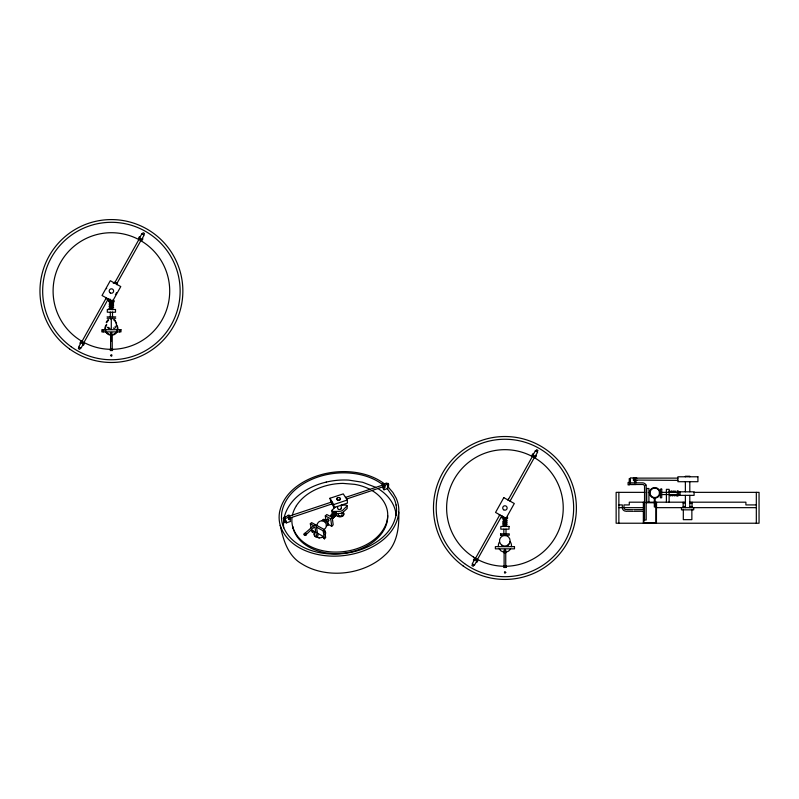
<?xml version="1.0" encoding="UTF-8"?>
<svg xmlns="http://www.w3.org/2000/svg" width="799" height="799" viewBox="0 0 799 799"><rect width="100%" height="100%" fill="white"/><g stroke="black" fill="none" stroke-linecap="round" stroke-linejoin="round"><path stroke-width="1.2" d="M643.355 523.225L643.355 511.25L643.904 511.25L643.904 522.676L655.889 522.676L655.889 502.741M382.441 485.093L382.451 483.984L383.91 483.954M500.593 533.842L500.593 535.21M383.091 486.791L383.071 488.519L384.039 489.757L387.515 488.579L387.625 484.264L386.636 483.045L383.13 484.214L384.109 485.442L387.625 484.264M384.888 485.183L385.148 487.21L383.969 487.6L383.999 485.932L382.451 483.984M384.039 489.757L384.069 487.57M105.877 297.727L105.858 298.187A1.638 1.638 0 0 0 106.207 299.245M116.934 284.784L116.954 283.865A1.638 1.638 0 0 0 116.284 282.506M387.705 515.665L387.665 517.223A26.087 26.087 0 0 1 386.257 524.873C381.093 539.165 366.761 547.864 352.669 551.54A66.906 66.906 0 0 1 337.018 553.607C319.091 554.106 296.809 545.747 292.574 526.321C297.777 544.858 319.31 552.459 336.818 552.059A67.506 67.506 0 0 0 352.549 549.992C366.691 546.316 381.083 537.647 386.307 523.325A25.987 25.987 0 0 0 387.725 515.665A24.29 24.29 0 0 0 386.826 508.464C384.669 500.713 378.796 494.511 371.974 490.516M499.395 514.576L499.385 515.095A1.788 1.788 0 0 0 499.415 515.525M510.461 501.363L510.471 500.843A1.788 1.788 0 0 0 510.441 500.414M504.109 550.201L504.928 549.382L505.747 550.201M398.771 512.169C399.24 527.44 397.253 544.499 384.918 555.115C375.979 563.595 364.444 568.958 352.469 571.545A77.513 77.513 0 0 1 337.707 573.213C325.173 573.372 312.389 570.556 301.732 563.804C287.93 555.954 283.206 539.854 280.219 525.352C287.49 547.844 313.787 556.573 335.4 556.134A85.643 85.643 0 0 0 351.021 554.446C372.414 550.201 396.484 535.909 398.771 512.169A29.523 29.523 0 0 0 398.282 504.828A30.342 30.342 0 0 0 396.084 497.997L392.878 492.474L388.434 487.3M305.558 535.51L306.417 534.631M284.044 517.982C288.509 498.396 307.855 486.411 326.282 482.077M322.157 520.648L323.755 519.23L326.122 520.109A7.491 7.491 0 0 1 327.57 521.537L328.589 524.474A1.079 1.079 0 0 1 328.289 524.933L326.342 525.822M635.375 478.671L635.714 478.152M106.197 322.387L107.945 319.73M106.716 322.536L108.694 319.86M314.406 532.943L315.016 531.844M81.528 342.232L106.307 297.877M114.557 283.096L139.336 238.731M79.171 347.175L78.372 348.604L79.7 349.353L80.499 347.915M142.312 234.137L143.111 232.709L144.439 233.448L143.64 234.886M83.476 343.32L108.255 298.966M116.514 284.184L141.283 239.82M112.519 301.353L120.779 286.571L110.292 280.709L102.032 295.49L112.519 301.353L112.499 309.712M475.035 559.17L499.814 514.816M508.074 500.024L532.853 455.67M472.688 564.114L471.889 565.552L473.228 566.291L474.027 564.863M535.829 451.085L536.628 449.647L537.957 450.396L537.158 451.825M477.003 560.269L501.782 515.914M510.042 501.123L534.811 456.768M510.441 549.183L510.491 549.153A6.572 6.572 0 0 1 499.175 548.833M499.435 542.112L499.425 542.072A6.572 6.572 0 0 0 498.436 546.656M296.399 505.667C303.87 494.221 316.873 487.57 329.957 484.783A67.605 67.605 0 0 1 342.921 483.385L354.756 484.354A53.293 53.293 0 0 1 369.807 489.258M336.509 514.476L335.73 512.179M502.391 517.103L502.191 518.271L507.635 518.271L507.505 517.153M327.58 525.602L327.84 524.324L326.801 522.246A7.541 7.541 0 0 0 325.353 520.818L322.426 520.189M336.159 515.595L335.78 515.954L335.75 514.346A4.145 4.145 0 0 0 334.172 512.728L332.813 512.489L332.454 513.348M317.553 533.253L323.215 536.399L323.535 538.306L324.444 538.816L325.682 537.597L324.434 529.597L311.6 522.626L310.312 523.784L311.121 527.959M328.549 524.573L331.725 526.271L333.193 524.853L332.224 517.352L326.801 514.536L325.293 515.924L325.892 519.939M324.444 538.816L323.156 530.816L324.434 529.597M327.68 521.677L328.978 520.449M331.725 526.271L330.716 518.761L332.913 516.763M333.413 516.424C334.761 514.706 332.074 514.376 331.146 514.406M334.401 515.495L334.871 514.926M326.392 520.319L327.7 519.1M330.756 515.465L331.825 515.245A3.106 3.106 0 0 1 332.873 516.683A1.049 1.049 0 0 1 332.903 517.722M333.243 513.927L333.972 513.547M311.45 529.677L311.87 531.794L312.749 532.294L313.897 531.225M306.347 534.371L314.197 527.15M304.799 533.253L303.85 534.291A1.868 1.868 0 0 0 304.809 535.46M305.048 533.193L313.188 526.072A3.456 3.456 0 0 1 313.947 525.532M335.28 507.205L331.935 510.201L332.114 512.728M336.009 512.628L336.109 513.487L339.445 513.477A5.833 5.833 0 0 0 342.831 512.439L347.156 508.484L347.116 505.907L342.611 510.341A5.893 5.893 0 0 1 339.225 511.35L333.103 511.44M342.811 515.904L341.323 516.663A5.094 5.094 0 0 1 339.465 516.853L337.907 516.424M341.543 515.555L341.133 515.804A2.467 2.467 0 0 1 339.525 515.964L339.375 515.924M340.873 509.053L340.454 509.303A2.577 2.577 0 0 1 338.996 509.502L338.666 509.432M113.258 283.255L114.387 282.476A1.638 1.638 0 0 1 115.456 282.197M109.183 299.066L108.424 299.585A1.638 1.638 0 0 1 107.475 299.875M507.495 499.705L507.874 499.435A1.718 1.718 0 0 1 508.563 499.145M502.361 516.234L501.972 516.504A1.718 1.718 0 0 1 501.293 516.793M333.153 512.149L333.892 511.959M339.785 499.705L339.315 499.934A2.747 2.747 0 0 1 337.977 500.064L337.488 499.934A1.248 1.248 0 0 1 336.599 499.025A1.218 1.218 0 0 1 337.328 497.957M337.308 497.907L337.767 497.677A2.717 2.717 0 0 1 339.265 497.587L339.575 497.677M285.942 522.186L286.252 522.896L290.496 521.457L289.947 519.25M331.945 503.949L334.102 507.605L347.465 503.06L347.215 500.034L343.25 493.892L329.977 498.256L330.936 502.251M284.134 520.978L285.563 520.499M387.575 486.192L388.514 485.872M284.174 521.148L285.603 520.668M289.078 519.54L288.449 517.412L289.078 519.54L290.496 519.06L290.077 517.372L289.028 515.015L287.6 515.485M329.977 498.256L333.742 504.569L347.215 500.034M387.565 486.351L388.514 486.032M284.224 521.318L285.652 520.828M387.565 486.521L388.504 486.201M284.314 521.647L285.692 520.998M387.555 486.851L388.504 486.361M284.354 521.817L285.782 521.338M387.555 487.01L388.494 486.691M284.394 521.987L285.832 521.497M387.545 487.18L388.494 486.861M284.444 522.146L285.872 521.667M387.545 487.34L388.484 487.02M284.484 522.316L285.912 521.837M387.545 487.51L388.484 487.19M284.534 522.486L285.962 521.997M387.535 487.67L388.474 487.35M286.002 522.166L284.574 522.646L283.935 520.768M387.535 487.839L388.474 487.52M283.675 519.3L285.123 518.811M387.615 484.524L388.564 484.204M283.725 519.47L285.163 518.98M288.649 517.852L290.077 517.372M383.999 485.932L385.178 485.542M387.615 484.693L388.564 484.374M283.765 519.64L285.203 519.15M387.605 484.853L388.554 484.544M283.855 519.969L285.253 519.32M387.595 485.193L388.554 484.703M285.343 519.66L283.905 520.139L283.255 518.251L284.694 517.772L284.454 517.033L288.739 515.605L289.408 517.103L285.093 518.541L286.252 522.896M290.217 517.942L332.334 503.809M346.576 499.035L383.5 486.651M387.595 485.353L388.544 485.043M283.945 520.309L285.383 519.829M387.595 485.522L388.534 485.203M283.995 520.479L285.433 519.999M387.585 485.692L388.534 485.373M284.044 520.648L285.473 520.159M387.585 485.852L388.524 485.542M284.084 520.808L285.523 520.329M387.575 486.022L388.524 485.702M289.498 516.064L331.725 501.992M345.518 497.397L383.091 484.973A1.708 1.708 0 0 1 383.55 486.291M387.106 483.625L387.994 483.325L388.574 484.044L387.625 484.354M283.635 519.13L285.073 518.651L284.454 517.033M506.816 525.063L506.017 525.203M503.12 519.44L503.66 519.34M503.12 521.278L503.66 521.178M503.12 523.115L503.66 523.015M503.12 524.953L503.66 524.853M506.726 519.57L506.017 519.69M506.726 521.407L506.017 521.527M506.726 523.245L506.017 523.365M655.669 497.527L654.671 497.607A3.046 3.046 0 0 1 654.351 497.587L654.241 497.577M110.572 302.701C107.186 303.44 115.725 303.53 112.19 304.269M110.572 308.204L109.573 308.554L111.61 309.133L108.894 308.554L110.562 308.164M112.19 302.431L113.248 302.092L111.57 301.463L113.927 302.092L112.17 302.471M112.19 306.107C115.545 305.318 105.628 304.928 110.352 304.579C107.735 305.478 117.353 305.518 112.17 306.147M112.19 307.945C115.775 307.206 105.518 306.756 110.162 306.456C108.105 307.295 117.213 307.365 112.17 307.985M332.084 513.487L334.352 515.375M110.562 302.661C105.098 303.35 117.872 303.63 112.17 304.309M655.15 498.127L655.21 507.015L654.331 507.015L654.331 498.117L655.21 498.117L654.381 498.127M643.904 502.741L643.904 509.612L633.947 509.682M643.355 511.25L633.947 511.32M341.353 505.138L345.847 505.108A1.388 1.388 0 0 1 347.036 505.577L347.116 505.887M109.383 299.965L110.681 299.965M108.684 300.644L114.127 300.644L114.137 301.323L108.684 301.323M107.076 316.893L115.735 316.893M107.076 318.262L115.735 318.262M110.811 318.571L111.83 318.571M110.811 319.121L111.83 319.121M110.192 349.173L112.619 349.173M110.192 350.541L112.619 350.541M635.844 478.122L677.892 478.122M630.441 478.561L629.272 478.561L630.441 478.841M630.441 479.11L629.272 479.11L630.441 479.38M630.441 479.66L629.272 479.66L630.441 479.929M630.441 480.199L629.272 480.199L630.441 480.479M677.892 480.369L635.465 480.059A1.958 1.958 0 0 1 635.405 478.681M630.441 480.748L629.272 480.748L630.441 481.018M630.441 481.298L629.272 481.298L630.441 481.567M630.441 481.837L629.272 481.837L630.441 482.117M630.441 482.386L628.084 482.456L628.084 484.893L629.452 484.893L629.452 482.456M629.452 482.656L630.441 482.656M629.452 482.856L642.636 482.856A3.556 3.556 0 0 1 646.181 486.411L646.181 520.009L644.543 520.009L644.543 486.411A1.908 1.908 0 0 0 642.636 484.494L629.452 484.494M678.85 491.814L694.091 491.814L694.091 495.36L678.85 495.36M678.661 492.084L680.029 492.084L680.029 494.821L678.661 494.821M659.505 492.274L660.054 492.274L659.425 491.834M644.244 492.354L616.139 492.354L616.139 523.225L759.05 523.225L759.05 492.354L694.091 492.354M646.181 492.354L646.731 492.354M648.918 492.354L649.497 492.354M661.722 492.354L677.292 492.354M659.505 493.412A4.754 4.754 0 0 0 652.903 488.479A4.754 4.754 0 0 0 651.924 496.658A4.754 4.754 0 0 0 659.505 493.412L660.054 493.422A5.303 5.303 0 0 0 652.633 487.999A5.303 5.303 0 0 0 651.654 497.138A5.303 5.303 0 0 0 660.054 493.412M661.722 494.541L677.292 494.541M644.543 502.191L629.282 502.191L629.282 504.918L623.969 504.918L623.969 507.655A1.908 1.908 0 0 0 625.877 509.562L626.126 509.572M646.181 502.191L654.331 502.191M655.21 502.191L685.372 502.191M689.807 502.191L745.896 502.191L745.896 504.918L756.323 504.918M643.355 502.741L644.543 502.741M646.181 502.741L654.331 502.741M655.21 502.741L656.438 502.741M683.155 503.01L685.372 503.01M689.807 503.01L692.034 503.01M618.865 504.918L622.331 504.918L622.331 507.655A3.556 3.556 0 0 0 625.877 511.21L626.126 511.21M683.155 506.566L685.372 506.566M689.807 506.566L692.034 506.566M618.865 507.655L622.331 507.655M623.969 507.655L643.335 507.655M756.323 507.655L656.468 507.655L656.468 502.191L656.438 523.225M632.958 509.682L626.865 509.602M632.958 511.33L626.865 511.24M502.921 516.903L503.56 516.903M500.713 533.842L509.243 533.842L509.263 535.21L500.713 535.21M504.329 535.51L505.348 535.51M504.139 552.928L505.717 552.928M506.017 566.111L503.73 566.111L503.71 567.48L506.017 567.48M316.184 537.138L319.38 537.857A7.82 7.82 0 0 0 321.528 537.517A7.321 7.321 0 0 0 323.275 536.718A7.281 7.281 0 0 1 321.518 537.507M318.801 537.867L319.38 537.877M505.108 518.271L506.736 518.531M505.108 525.612L503.18 525.313M505.108 526.301L503.18 526.002M505.108 518.951L506.596 519.19M507.165 520.489L507.055 520.449A9.218 9.218 0 0 0 506.186 520.269L503.54 519.879A10.407 10.407 0 0 1 503.18 519.809M507.165 522.326L507.055 522.276A9.218 9.218 0 0 0 506.186 522.097L503.54 521.717A10.407 10.407 0 0 1 503.18 521.647M507.165 524.164L507.055 524.114A9.218 9.218 0 0 0 506.186 523.934L503.54 523.545A10.407 10.407 0 0 1 503.18 523.475M503.38 520.539L506.746 521.058M502.811 522.246A4.774 4.774 0 0 0 503.38 522.366L506.556 522.856M502.811 524.084A4.774 4.774 0 0 0 503.38 524.204L506.556 524.693M503.819 525.432L503.829 524.284M304.179 533.982L304.639 534.171A1.868 1.868 0 0 1 305.588 535.42M334.162 511.989L335.88 513.168M109.982 328.419L107.925 327.21M375.71 487.33L362.646 482.276L348.744 480.109A78.262 78.262 0 0 0 326.282 482.087M325.293 515.924L330.716 518.761M310.312 523.784L313.727 525.662M316.454 527.15L323.156 530.816M315.895 532.334L312.379 530.386L312.749 532.294M533.492 454.152L532.823 453.782L532.024 455.21L535.64 457.228L536.439 455.8L535.769 455.43M139.965 237.213L139.306 236.844L138.507 238.272L142.122 240.289L142.921 238.861L142.252 238.492M474.077 560.508L473.417 560.139L474.216 558.711L477.832 560.728L477.033 562.156L476.364 561.787M80.559 343.57L79.9 343.2L80.699 341.772L84.304 343.79L83.505 345.218L82.846 344.848M113.478 319.62L115.276 321.238L116.035 323.415M108.854 328.559L107.545 327.6M377.857 488.549C387.435 494.122 395.315 503.919 396.084 515.265M382.441 484.424C370.836 475.844 356.044 472.589 341.802 472.868A82.267 82.267 0 0 0 324.953 475.015C306.047 479.45 285.722 491.784 281.827 512.229A28.584 28.584 0 0 0 282.476 524.304C289.368 546.027 314.726 554.486 335.55 554.067A82.367 82.367 0 0 0 350.601 552.439C371.205 548.374 394.436 534.561 396.504 511.65A28.335 28.335 0 0 0 396.064 504.968M384.369 483.794C373.073 475.335 358.771 471.8 344.828 471.59A85.353 85.353 0 0 0 324.434 473.827C304.779 478.411 283.685 491.175 279.51 512.379A29.793 29.793 0 0 0 280.209 525.352M331.166 515.705L332.424 517.352M331.785 502.012L331.835 502.062A2.846 2.846 0 0 1 332.324 503.6L332.394 503.65M332.194 514.796L333.363 516.304M315.745 536.888L314.786 535.949M114.637 319.73L116.574 323.365M387.275 488.658L393.627 497.597A29.233 29.233 0 0 1 396.064 504.968M315.066 536.269L314.426 535.25A3.086 3.086 0 0 1 314.267 534.701A3.645 3.645 0 0 1 315.066 531.884M383.28 486.731L383.969 487.6M645.612 484.484L645.932 485.103M112.13 300.024L112.25 300.644M283.575 519.43L284.264 521.477M673.807 491.535L673.927 492.184M292.943 527.829L292.794 527.14M675.505 495.09L675.405 494.541M673.667 495.09L673.577 494.541M671.829 495.09L671.739 494.541M669.991 495.09L669.902 494.541M314.896 526.901L316.604 536.189L317.433 536.538L318.022 535.879L316.364 526.621A1.648 1.648 0 0 0 315.605 525.442M675.764 492.184L675.704 491.814A4.744 4.744 0 0 0 675.634 491.515M672.089 492.184L672.029 491.814A4.744 4.744 0 0 0 671.959 491.515M670.251 492.184L670.191 491.814A4.744 4.744 0 0 0 670.121 491.515M333.742 504.569L334.102 507.605M336.649 499.005L338.017 500.404A2.567 2.567 0 0 0 339.875 500.014L340.424 498.616A1.248 1.248 0 0 0 339.565 497.727M337.478 506.456L337.697 508.444A1.278 1.278 0 0 0 338.676 509.372M338.257 513.487L338.416 514.946M341.093 505.228L341.373 508.054M341.872 512.968L342.032 514.546A1.189 1.189 0 0 1 341.523 515.525M756.323 492.354L756.323 523.225M693.712 507.655L693.712 509.842L681.477 509.842L681.477 507.655M692.034 502.191L692.034 507.655M691.864 509.842L691.864 519.67L683.315 519.67L683.315 509.842M689.807 476.783L689.807 476.244L685.372 476.244L685.372 476.783M689.807 481.707L689.807 491.814M689.807 495.36L689.807 507.655M685.372 481.707L685.372 491.814M685.372 495.36L685.372 507.655M683.155 502.191L683.155 507.655M669.133 502.191L669.133 489.338L666.396 489.338L666.396 502.191M660.054 492.404L660.054 493.263M659.505 492.404L659.505 493.263M648.918 502.191L648.918 488.499L646.731 488.499L646.731 502.191M643.355 502.191L643.355 509.612M636.853 478.122L630.441 477.882L630.441 482.856M636.853 480.369L633.407 480.608L633.407 477.882M636.004 480.608L636.004 482.856M636.004 484.494L630.441 484.494M634.835 477.882L634.835 480.608M634.726 480.608L634.726 482.856M618.865 492.354L618.865 523.225M506.147 566.111L506.147 567.48M506.017 519.08L506.017 520.229M506.017 520.918L506.017 522.067M506.017 522.756L506.017 523.904M506.017 524.593L506.017 526.431M506.017 529.168L506.017 533.842M505.747 550.681L505.747 566.111M504.109 550.681L504.109 566.111M503.829 518.271L503.829 519.929M503.829 520.608L503.829 521.767M503.829 522.446L503.829 523.595M503.829 529.168L503.829 533.842M119.6 329.707L119.6 331.895M112.499 312.109L112.499 316.893M112.23 349.173L112.23 335.989L110.622 335.989L110.592 349.173M111.411 333.263L111.411 340.963M111.291 318.571L111.291 329.148M110.312 301.323L110.312 308.514M110.312 312.109L110.312 316.893M108.674 300.644L108.674 301.323M103.211 329.707L103.211 331.895M342.961 512.259A2.267 2.267 0 0 1 342.851 515.954M314.546 535.61A3.236 3.236 0 0 1 314.416 532.943M324.644 530.766A3.376 3.376 0 0 1 325.253 534.691M337.907 516.404A2.187 2.187 0 0 1 336.689 513.427M334.951 515.305A1.059 1.059 0 0 0 334.791 514.866A3.076 3.076 0 0 0 333.862 513.447M331.465 515.035A1.938 1.938 0 0 1 331.825 515.255M330.466 515.944A2.537 2.537 0 0 1 331.445 516.863M334.172 512.958A3.635 3.635 0 0 1 335.37 514.576A1.498 1.498 0 0 1 335.26 516.314M334.322 515.575A1.488 1.488 0 0 1 334.282 517.243M333.343 516.514A1.488 1.488 0 0 1 333.293 518.171M332.404 517.432A1.728 1.728 0 0 1 332.504 518.731M339.375 515.874A1.268 1.268 0 0 1 338.367 514.956M336.529 514.776A1.298 1.298 0 0 1 336.479 515.105M334.411 512.089A1.438 1.438 0 0 1 335.74 512.169M305.468 533.462A1.848 1.848 0 0 1 306.446 534.621M317.493 523.575A4.694 4.694 0 0 1 325.253 522.406M325.373 522.566A4.614 4.614 0 0 1 325.962 527.28A4.734 4.734 0 0 1 324.094 529.407M340.474 498.616A1.218 1.218 0 0 1 339.755 499.655M292.564 526.321A24.459 24.459 0 0 1 292.064 517.323M314.017 525.532A1.838 1.838 0 0 1 315.565 525.402M341.413 508.054A1.189 1.189 0 0 1 340.853 509.033M333.962 516.524A2.467 2.467 0 0 1 333.523 516.374M332.973 517.442A2.467 2.467 0 0 1 332.554 517.303M292.414 515.075A29.563 29.563 0 0 1 296.419 505.687M335.19 516.284A1.169 1.169 0 0 1 334.831 516.494M334.212 517.213A1.169 1.169 0 0 1 333.842 517.422M333.233 518.142A1.169 1.169 0 0 1 332.863 518.351M332.394 514.726A1.908 1.908 0 0 1 332.204 514.356M331.415 515.635A1.898 1.898 0 0 1 331.215 515.265M333.103 511.39A1.348 1.348 0 0 1 331.915 510.951M324.614 530.836A3.256 3.256 0 0 1 325.553 532.603M283.725 527.869A29.243 29.243 0 0 1 283.715 519.949M327.7 518.99A1.069 1.069 0 0 1 328.749 519.979M342.501 512.668A2.447 2.447 0 0 1 343.85 514.127M317.023 525.572A4.614 4.614 0 0 1 317.373 523.764M508.863 544.209A1.218 1.218 0 0 1 507.685 545.248M510.062 541.572A6.572 6.572 0 0 1 511.42 546.656M116.324 324.414A6.542 6.542 0 0 1 115.875 333.503A6.542 6.542 0 0 1 106.776 333.343A6.542 6.542 0 0 1 106.647 324.244M116.494 292.704A5.353 5.353 0 0 1 115.376 294.621M106.557 288.759A5.353 5.353 0 0 1 106.696 288.479M115.126 326.362A1.218 1.218 0 0 1 113.308 327.989M116.274 325.233A5.992 5.992 0 0 1 115.346 333.243A5.992 5.992 0 0 1 107.286 333.083A5.992 5.992 0 0 1 106.676 325.043M110.042 299.965A1.368 1.368 0 0 1 110.272 299.206M505.747 572.414C504.279 575.22 503.809 569.677 505.747 572.414M110.592 333.183C112.01 336.109 112.719 330.606 110.592 333.183M110.592 355.395C112.01 358.322 112.719 352.818 110.592 355.395M678.661 495.5L677.292 496.179L677.292 490.716L678.631 491.215L678.661 495.5M669.302 491.185L669.962 491.345L669.332 491.105M670.221 495.55L670.88 495.72L670.221 495.55M671.14 491.185L671.769 491.425L671.16 491.105M672.049 495.55L672.688 495.799L672.079 495.48M672.968 491.185L673.607 491.425L672.998 491.105M673.887 495.55L674.526 495.799L673.917 495.48M674.805 491.185L675.445 491.425L674.835 491.105M675.724 495.55L676.354 495.799L675.754 495.48M81.099 342.621L78.692 346.906L80.979 348.184L83.376 343.89L81.099 342.621M141.832 233.877L139.435 238.162L141.723 239.44L144.12 235.146L141.832 233.877M503.809 497.647L495.55 512.429L506.047 518.291L514.306 503.51L503.809 497.647M474.616 559.56L472.219 563.854L474.496 565.123L476.893 560.838L474.616 559.56M535.35 450.816L532.953 455.11L535.24 456.379L537.637 452.094L535.35 450.816M115.505 309.493L107.306 309.493L107.306 312.219L115.505 312.219L115.505 309.493M120.969 329.707L101.843 329.707L101.843 331.895L120.969 331.895L120.969 329.707M697.917 476.783L677.892 476.783L677.892 481.707L697.917 481.707L697.917 476.783M661.722 489.118L660.364 489.118L660.364 497.787L661.722 497.787L661.722 489.118M509.023 526.431L500.833 526.431L500.833 529.168L509.023 529.168L509.023 526.431M514.486 546.646L495.37 546.646L495.37 548.833L514.486 548.833L514.486 546.646M502.062 545.317A5.303 5.303 0 0 0 510.122 540.903A5.303 5.303 0 0 0 502.261 536.129A5.303 5.303 0 0 0 502.062 545.317M473.398 557.013A58.307 58.307 0 0 0 563.165 510.761A58.307 58.307 0 0 0 478.221 456.139A58.307 58.307 0 0 0 473.398 557.013M503.65 509.782A2.217 2.217 0 0 0 507.135 508.174A2.217 2.217 0 0 0 503.999 505.957A2.217 2.217 0 0 0 503.65 509.782M463.03 565.862A71.461 71.461 0 0 0 576.009 515.315A71.461 71.461 0 0 0 475.745 442.746A71.461 71.461 0 0 0 463.03 565.862M464.628 563.645A68.724 68.724 0 0 0 573.292 515.025A68.724 68.724 0 0 0 476.863 445.243A68.724 68.724 0 0 0 464.628 563.645M71.111 346.706A68.724 68.724 0 0 0 179.765 298.087A68.724 68.724 0 0 0 83.336 228.294A68.724 68.724 0 0 0 71.111 346.706M80.859 340.694A58.307 58.307 0 0 0 169.688 292.654A58.307 58.307 0 0 0 83.665 239.74A58.307 58.307 0 0 0 80.859 340.694M110.302 292.953A2.217 2.217 0 0 0 113.628 291.026A2.217 2.217 0 0 0 110.302 289.108A2.217 2.217 0 0 0 110.302 292.953M69.513 348.913A71.461 71.461 0 0 0 182.482 298.367A71.461 71.461 0 0 0 82.227 225.807A71.461 71.461 0 0 0 69.513 348.913"/></g></svg>
